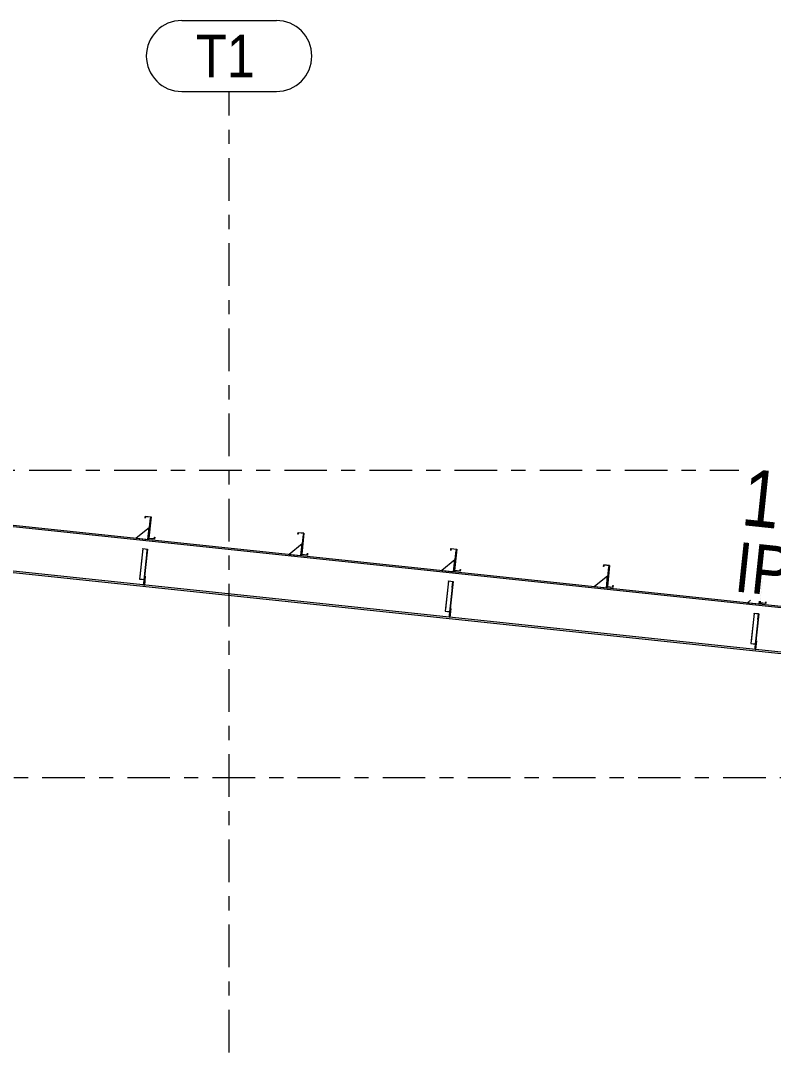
# Model space of a CAD drawing. Header units: millimetres. Extents: x -65 to 757, y -38 to 536.
# Drawn here: x 384.5 to 437.6, y 248.3 to 320.7 of the extents above; entities that cross this region are included whole.
import ezdxf

# ---------------------------------------------------------------- set-up
doc = ezdxf.new("R2010")
doc.units = ezdxf.units.MM
for name, pattern in [('XKITLINE00', [0]), ('XKITLINE02', [4, 2, -2]), ('XKITLINE03', [6, 3, -1, 1, -1])]:
    doc.linetypes.add(name, pattern=pattern)
for name, color, linetype, lineweight in [('Part', 2, 'Continuous', 0), ('PartMark', 7, 'Continuous', 0), ('S-grid', 1, 'Continuous', 0)]:
    doc.layers.add(name, color=color, linetype=linetype, lineweight=lineweight)
doc.styles.add('ARIAL', font='ARIAL.TTF')

# ---------------------------------------------------------------- blocks, each defined once
blk = doc.blocks.new('*A264')
at = {"layer": 'Part'}
blk.add_hatch(color=3, dxfattribs=at).paths.add_polyline_path([(414.634, 281.167), (414.637, 281.188), (414.968, 281.153), (414.924, 280.733), (414.907, 280.735), (414.949, 281.134)], flags=17)
blk = doc.blocks.new('*A265')
at = {"layer": 'Part'}
blk.add_hatch(color=3, dxfattribs=at).paths.add_polyline_path([(393.087, 283.44), (393.089, 283.461), (393.421, 283.426), (393.377, 283.006), (393.36, 283.008), (393.402, 283.406)], flags=17)
blk = doc.blocks.new('*A284')
at = {"layer": 'Part'}
blk.add_hatch(color=3, dxfattribs=at).paths.add_polyline_path([(415.449, 281.888), (415.461, 281.997), (415.476, 281.996), (415.463, 281.871), (415.048, 281.915), (415.206, 283.408), (414.821, 283.449), (414.81, 283.34), (414.795, 283.341), (414.808, 283.465), (415.222, 283.422), (415.065, 281.928)], flags=17)
blk = doc.blocks.new('*A285')
at = {"layer": 'Part'}
blk.add_hatch(color=3, dxfattribs=at).paths.add_polyline_path([(415.449, 281.888), (415.461, 281.997), (415.476, 281.996), (415.463, 281.871), (415.048, 281.915), (415.206, 283.408), (414.821, 283.449), (414.81, 283.34), (414.795, 283.341), (414.808, 283.465), (415.222, 283.422), (415.065, 281.928)], flags=17)
blk = doc.blocks.new('*A286')
at = {"layer": 'Part'}
blk.add_hatch(color=3, dxfattribs=at).paths.add_polyline_path([(404.676, 283.024), (404.687, 283.134), (404.702, 283.132), (404.689, 283.008), (404.275, 283.051), (404.432, 284.545), (404.048, 284.585), (404.036, 284.476), (404.021, 284.478), (404.034, 284.602), (404.449, 284.558), (404.291, 283.065)], flags=17)
blk = doc.blocks.new('*A287')
at = {"layer": 'Part'}
blk.add_hatch(color=3, dxfattribs=at).paths.add_polyline_path([(404.676, 283.024), (404.687, 283.134), (404.702, 283.132), (404.689, 283.008), (404.275, 283.051), (404.432, 284.545), (404.048, 284.585), (404.036, 284.476), (404.021, 284.478), (404.034, 284.602), (404.449, 284.558), (404.291, 283.065)], flags=17)
blk = doc.blocks.new('*A288')
at = {"layer": 'Part'}
blk.add_hatch(color=3, dxfattribs=at).paths.add_polyline_path([(393.902, 284.161), (393.914, 284.27), (393.929, 284.268), (393.916, 284.144), (393.501, 284.188), (393.659, 285.681), (393.274, 285.722), (393.263, 285.612), (393.248, 285.614), (393.261, 285.738), (393.675, 285.695), (393.518, 284.201)], flags=17)
blk = doc.blocks.new('*A289')
at = {"layer": 'Part'}
blk.add_hatch(color=3, dxfattribs=at).paths.add_polyline_path([(393.902, 284.161), (393.914, 284.27), (393.929, 284.268), (393.916, 284.144), (393.501, 284.188), (393.659, 285.681), (393.274, 285.722), (393.263, 285.612), (393.248, 285.614), (393.261, 285.738), (393.675, 285.695), (393.518, 284.201)], flags=17)
blk = doc.blocks.new('*A321')
at = {"layer": 'Part'}
blk.add_hatch(color=3, dxfattribs=at).paths.add_polyline_path([(436.997, 279.615), (437.008, 279.725), (437.023, 279.723), (437.01, 279.599), (436.596, 279.642), (436.753, 281.136), (436.369, 281.176), (436.357, 281.067), (436.342, 281.068), (436.355, 281.193), (436.77, 281.149), (436.612, 279.656)], flags=17)
blk = doc.blocks.new('*A322')
at = {"layer": 'Part'}
blk.add_hatch(color=3, dxfattribs=at).paths.add_polyline_path([(436.997, 279.615), (437.008, 279.725), (437.023, 279.723), (437.01, 279.599), (436.596, 279.642), (436.753, 281.136), (436.369, 281.176), (436.357, 281.067), (436.342, 281.068), (436.355, 281.193), (436.77, 281.149), (436.612, 279.656)], flags=17)
blk = doc.blocks.new('*A323')
at = {"layer": 'Part'}
blk.add_hatch(color=3, dxfattribs=at).paths.add_polyline_path([(426.223, 280.751), (426.235, 280.861), (426.249, 280.859), (426.236, 280.735), (425.822, 280.779), (425.979, 282.272), (425.595, 282.313), (425.583, 282.203), (425.568, 282.205), (425.582, 282.329), (425.996, 282.285), (425.838, 280.792)], flags=17)
blk = doc.blocks.new('*A324')
at = {"layer": 'Part'}
blk.add_hatch(color=3, dxfattribs=at).paths.add_polyline_path([(426.223, 280.751), (426.235, 280.861), (426.249, 280.859), (426.236, 280.735), (425.822, 280.779), (425.979, 282.272), (425.595, 282.313), (425.583, 282.203), (425.568, 282.205), (425.582, 282.329), (425.996, 282.285), (425.838, 280.792)], flags=17)
blk = doc.blocks.new('*A325')
at = {"layer": 'Part'}
blk.add_hatch(color=3, dxfattribs=at).paths.add_polyline_path([(436.181, 278.894), (436.184, 278.915), (436.515, 278.88), (436.471, 278.46), (436.454, 278.462), (436.496, 278.861)], flags=17)
blk = doc.blocks.new('*A1048')
at = {"layer": 'S-grid', "color": 1, "linetype": 'XKITLINE03', "lineweight": 0}
blk.add_line((259.068, 289), (435.099, 289), dxfattribs=at)
blk = doc.blocks.new('*A1050')
at = {"layer": 'S-grid', "color": 1, "linetype": 'XKITLINE03', "lineweight": 0}
blk.add_line((-10, 267.333), (561.822, 267.333), dxfattribs=at)
blk = doc.blocks.new('*A1060')
at = {"layer": 'S-grid', "color": 1, "linetype": 'XKITLINE03', "lineweight": 0}
blk.add_line((399.167, 175.975), (399.167, 315.667), dxfattribs=at)
at = {"layer": 'S-grid', "color": 3, "style": 'ARIAL', "width": 0.85}
blk.add_text('T1', height=3, dxfattribs=at).set_placement((396.832, 316.667))
blk = doc.blocks.new('*A1061')
at = {"layer": 'S-grid', "color": 1, "linetype": 'XKITLINE00', "lineweight": 0}
for p, q in [((395.832, 320.667), (402.501, 320.667)), ((395.832, 315.667), (402.501, 315.667))]:
    blk.add_line(p, q, dxfattribs=at)
for centre, start, end in [((395.832, 318.167), 90, 270), ((402.501, 318.167), 270, 90)]:
    blk.add_arc(centre, 2.5, start, end, dxfattribs=at)
blk = doc.blocks.new('*A1326')
at = {"layer": 'Part', "color": 7, "linetype": 'XKITLINE02', "lineweight": 0}
for p, q in [((382.071, 285.201), (381.744, 282.101)), ((382.074, 285.226), (382.083, 285.308)), ((454.716, 277.647), (454.367, 274.332)), ((447.011, 275.108), (446.679, 275.143)), ((447.022, 275.216), (446.691, 275.251))]:
    blk.add_line(p, q, dxfattribs=at)
at = {"layer": 'Part', "color": 2, "linetype": 'XKITLINE00', "lineweight": 0}
for p, q in [((382.074, 285.226), (382.071, 285.201)), ((454.705, 277.539), (382.071, 285.201)), ((382.083, 285.308), (454.716, 277.647)), ((381.744, 282.101), (381.733, 281.993)), ((446.679, 275.143), (381.733, 281.993)), ((446.691, 275.251), (381.744, 282.101)), ((454.367, 274.332), (447.011, 275.108)), ((454.378, 274.44), (447.022, 275.216))]:
    blk.add_line(p, q, dxfattribs=at)
blk = doc.blocks.new('*A1410')
at = {"layer": 'Part', "color": 7, "linetype": 'XKITLINE02', "lineweight": 0}
for p, q in [((414.767, 279.247), (414.701, 278.625)), ((414.701, 278.625), (414.743, 278.621)), ((414.714, 278.749), (414.756, 278.745)), ((414.743, 278.621), (414.808, 279.242)), ((414.808, 279.242), (414.767, 279.247))]:
    blk.add_line(p, q, dxfattribs=at)
blk = doc.blocks.new('*A1411')
at = {"layer": 'Part', "color": 2, "linetype": 'XKITLINE00', "lineweight": 0}
for p, q in [((414.701, 278.625), (414.74, 278.987)), ((414.808, 279.242), (414.743, 278.621)), ((414.767, 279.247), (414.808, 279.242))]:
    blk.add_line(p, q, dxfattribs=at)
at = {"layer": 'Part', "color": 7, "linetype": 'XKITLINE02', "lineweight": 0}
for p, q in [((414.743, 278.621), (414.701, 278.625)), ((414.714, 278.749), (414.756, 278.745)), ((414.74, 278.987), (414.767, 279.247))]:
    blk.add_line(p, q, dxfattribs=at)
blk = doc.blocks.new('*A1412')
at = {"layer": 'Part', "color": 7, "linetype": 'XKITLINE02', "lineweight": 0}
for p, q in [((393.22, 281.519), (393.154, 280.898)), ((393.196, 280.893), (393.261, 281.515)), ((393.261, 281.515), (393.22, 281.519)), ((393.154, 280.898), (393.196, 280.893)), ((393.167, 281.022), (393.209, 281.018))]:
    blk.add_line(p, q, dxfattribs=at)
blk = doc.blocks.new('*A1413')
at = {"layer": 'Part', "color": 7, "linetype": 'XKITLINE02', "lineweight": 0}
for p, q in [((393.192, 281.26), (393.22, 281.519)), ((393.196, 280.893), (393.154, 280.898)), ((393.167, 281.022), (393.209, 281.018))]:
    blk.add_line(p, q, dxfattribs=at)
at = {"layer": 'Part', "color": 2, "linetype": 'XKITLINE00', "lineweight": 0}
for p, q in [((393.261, 281.515), (393.196, 280.893)), ((393.22, 281.519), (393.261, 281.515)), ((393.154, 280.898), (393.192, 281.26))]:
    blk.add_line(p, q, dxfattribs=at)
blk = doc.blocks.new('*A1414')
at = {"layer": 'Part', "color": 2, "linetype": 'XKITLINE00', "lineweight": 0}
blk.add_line((415.086, 282.665), (414.169, 281.924), dxfattribs=at)
at = {"layer": 'Part', "color": 7, "linetype": 'XKITLINE02', "lineweight": 0}
for p, q in [((414.998, 281.837), (415.086, 282.665)), ((414.169, 281.924), (414.998, 281.837))]:
    blk.add_line(p, q, dxfattribs=at)
blk = doc.blocks.new('*A1415')
at = {"layer": 'Part', "color": 2, "linetype": 'XKITLINE00', "lineweight": 0}
for p, q in [((415.156, 283.328), (414.998, 281.837)), ((415.197, 283.324), (415.156, 283.328)), ((415.048, 281.915), (415.04, 281.832))]:
    blk.add_line(p, q, dxfattribs=at)
at = {"layer": 'Part', "color": 7, "linetype": 'XKITLINE02', "lineweight": 0}
for p, q in [((415.048, 281.915), (415.197, 283.324)), ((415.04, 281.832), (414.998, 281.837))]:
    blk.add_line(p, q, dxfattribs=at)
blk = doc.blocks.new('*A1416')
at = {"layer": 'Part', "color": 7, "linetype": 'XKITLINE02', "lineweight": 0}
for p, q in [((414.637, 281.188), (414.411, 279.048)), ((414.949, 281.134), (414.7, 278.766)), ((414.716, 278.765), (414.968, 281.153)), ((414.411, 279.048), (414.726, 279.015)), ((414.412, 279.061), (414.744, 279.026)), ((414.7, 278.766), (414.716, 278.765))]:
    blk.add_line(p, q, dxfattribs=at)
blk = doc.blocks.new('*A1417')
at = {"layer": 'Part', "color": 2, "linetype": 'XKITLINE00', "lineweight": 0}
for p, q in [((414.634, 281.167), (414.411, 279.048)), ((414.634, 281.167), (414.637, 281.188)), ((414.949, 281.134), (414.634, 281.167)), ((414.637, 281.188), (414.968, 281.153)), ((414.907, 280.735), (414.7, 278.766)), ((414.968, 281.153), (414.74, 278.987)), ((414.907, 280.735), (414.949, 281.134)), ((414.924, 280.733), (414.907, 280.735)), ((414.411, 279.048), (414.726, 279.015)), ((414.7, 278.766), (414.716, 278.765))]:
    blk.add_line(p, q, dxfattribs=at)
at = {"layer": 'Part', "color": 7, "linetype": 'XKITLINE02', "lineweight": 0}
for p, q in [((414.412, 279.061), (414.744, 279.026)), ((414.74, 278.987), (414.716, 278.765))]:
    blk.add_line(p, q, dxfattribs=at)
blk = doc.blocks.new('*A1418')
at = {"layer": 'Part', "color": 2, "linetype": 'XKITLINE00', "lineweight": 0}
blk.add_line((404.312, 283.802), (403.396, 283.06), dxfattribs=at)
at = {"layer": 'Part', "color": 7, "linetype": 'XKITLINE02', "lineweight": 0}
for p, q in [((404.225, 282.973), (404.312, 283.802)), ((403.396, 283.06), (404.225, 282.973))]:
    blk.add_line(p, q, dxfattribs=at)
blk = doc.blocks.new('*A1419')
at = {"layer": 'Part', "color": 2, "linetype": 'XKITLINE00', "lineweight": 0}
for p, q in [((404.382, 284.465), (404.225, 282.973)), ((404.423, 284.46), (404.382, 284.465)), ((404.275, 283.051), (404.266, 282.969))]:
    blk.add_line(p, q, dxfattribs=at)
at = {"layer": 'Part', "color": 7, "linetype": 'XKITLINE02', "lineweight": 0}
for p, q in [((404.275, 283.051), (404.423, 284.46)), ((404.266, 282.969), (404.225, 282.973))]:
    blk.add_line(p, q, dxfattribs=at)
blk = doc.blocks.new('*A1420')
at = {"layer": 'Part', "color": 2, "linetype": 'XKITLINE00', "lineweight": 0}
blk.add_line((393.538, 284.938), (392.622, 284.197), dxfattribs=at)
at = {"layer": 'Part', "color": 7, "linetype": 'XKITLINE02', "lineweight": 0}
for p, q in [((393.451, 284.109), (393.538, 284.938)), ((392.622, 284.197), (393.451, 284.109))]:
    blk.add_line(p, q, dxfattribs=at)
blk = doc.blocks.new('*A1421')
at = {"layer": 'Part', "color": 2, "linetype": 'XKITLINE00', "lineweight": 0}
for p, q in [((393.608, 285.601), (393.451, 284.109)), ((393.65, 285.597), (393.608, 285.601)), ((393.501, 284.188), (393.493, 284.105))]:
    blk.add_line(p, q, dxfattribs=at)
at = {"layer": 'Part', "color": 7, "linetype": 'XKITLINE02', "lineweight": 0}
for p, q in [((393.501, 284.188), (393.65, 285.597)), ((393.493, 284.105), (393.451, 284.109))]:
    blk.add_line(p, q, dxfattribs=at)
blk = doc.blocks.new('*A1422')
at = {"layer": 'Part', "color": 7, "linetype": 'XKITLINE02', "lineweight": 0}
for p, q in [((393.089, 283.461), (392.864, 281.321)), ((393.402, 283.406), (393.152, 281.039)), ((393.169, 281.037), (393.421, 283.426)), ((392.864, 281.321), (393.179, 281.288)), ((392.865, 281.334), (393.197, 281.299)), ((393.152, 281.039), (393.169, 281.037))]:
    blk.add_line(p, q, dxfattribs=at)
blk = doc.blocks.new('*A1423')
at = {"layer": 'Part', "color": 2, "linetype": 'XKITLINE00', "lineweight": 0}
for p, q in [((393.087, 283.44), (392.864, 281.321)), ((393.087, 283.44), (393.089, 283.461)), ((393.402, 283.406), (393.087, 283.44)), ((393.089, 283.461), (393.421, 283.426)), ((393.36, 283.008), (393.152, 281.039)), ((393.421, 283.426), (393.192, 281.26)), ((393.36, 283.008), (393.402, 283.406)), ((393.36, 283.008), (393.377, 283.006)), ((392.864, 281.321), (393.179, 281.288)), ((393.152, 281.039), (393.169, 281.037))]:
    blk.add_line(p, q, dxfattribs=at)
at = {"layer": 'Part', "color": 7, "linetype": 'XKITLINE02', "lineweight": 0}
for p, q in [((392.865, 281.334), (393.197, 281.299)), ((393.169, 281.037), (393.192, 281.26))]:
    blk.add_line(p, q, dxfattribs=at)
blk = doc.blocks.new('*A1470')
at = {"layer": 'Part', "color": 2, "linetype": 'XKITLINE00', "lineweight": 0}
for p, q in [((414.795, 283.341), (414.808, 283.465)), ((414.81, 283.34), (414.795, 283.341)), ((414.808, 283.465), (415.222, 283.422)), ((414.821, 283.449), (414.81, 283.34)), ((415.206, 283.408), (414.821, 283.449)), ((415.048, 281.915), (415.206, 283.408)), ((415.222, 283.422), (415.065, 281.928)), ((415.463, 281.871), (415.048, 281.915)), ((415.065, 281.928), (415.449, 281.888)), ((415.449, 281.888), (415.461, 281.997)), ((415.461, 281.997), (415.476, 281.996)), ((415.476, 281.996), (415.463, 281.871))]:
    blk.add_line(p, q, dxfattribs=at)
blk = doc.blocks.new('*A1471')
at = {"layer": 'Part', "color": 2, "linetype": 'XKITLINE00', "lineweight": 0}
for p, q in [((414.795, 283.341), (414.808, 283.465)), ((414.81, 283.34), (414.795, 283.341)), ((414.808, 283.465), (415.222, 283.422)), ((414.821, 283.449), (414.81, 283.34)), ((415.206, 283.408), (414.821, 283.449)), ((415.048, 281.915), (415.206, 283.408)), ((415.222, 283.422), (415.065, 281.928)), ((415.463, 281.871), (415.048, 281.915)), ((415.065, 281.928), (415.449, 281.888)), ((415.449, 281.888), (415.461, 281.997)), ((415.461, 281.997), (415.476, 281.996)), ((415.476, 281.996), (415.463, 281.871))]:
    blk.add_line(p, q, dxfattribs=at)
blk = doc.blocks.new('*A1472')
at = {"layer": 'Part', "color": 2, "linetype": 'XKITLINE00', "lineweight": 0}
for p, q in [((404.021, 284.478), (404.034, 284.602)), ((404.036, 284.476), (404.021, 284.478)), ((404.034, 284.602), (404.449, 284.558)), ((404.048, 284.585), (404.036, 284.476)), ((404.432, 284.545), (404.048, 284.585)), ((404.275, 283.051), (404.432, 284.545)), ((404.449, 284.558), (404.291, 283.065)), ((404.689, 283.008), (404.275, 283.051)), ((404.291, 283.065), (404.676, 283.024)), ((404.676, 283.024), (404.687, 283.134)), ((404.687, 283.134), (404.702, 283.132)), ((404.702, 283.132), (404.689, 283.008))]:
    blk.add_line(p, q, dxfattribs=at)
blk = doc.blocks.new('*A1473')
at = {"layer": 'Part', "color": 2, "linetype": 'XKITLINE00', "lineweight": 0}
for p, q in [((404.021, 284.478), (404.034, 284.602)), ((404.036, 284.476), (404.021, 284.478)), ((404.034, 284.602), (404.449, 284.558)), ((404.048, 284.585), (404.036, 284.476)), ((404.432, 284.545), (404.048, 284.585)), ((404.275, 283.051), (404.432, 284.545)), ((404.449, 284.558), (404.291, 283.065)), ((404.689, 283.008), (404.275, 283.051)), ((404.291, 283.065), (404.676, 283.024)), ((404.676, 283.024), (404.687, 283.134)), ((404.687, 283.134), (404.702, 283.132)), ((404.702, 283.132), (404.689, 283.008))]:
    blk.add_line(p, q, dxfattribs=at)
blk = doc.blocks.new('*A1474')
at = {"layer": 'Part', "color": 2, "linetype": 'XKITLINE00', "lineweight": 0}
for p, q in [((393.248, 285.614), (393.261, 285.738)), ((393.263, 285.612), (393.248, 285.614)), ((393.261, 285.738), (393.675, 285.695)), ((393.274, 285.722), (393.263, 285.612)), ((393.659, 285.681), (393.274, 285.722)), ((393.501, 284.188), (393.659, 285.681)), ((393.675, 285.695), (393.518, 284.201)), ((393.916, 284.144), (393.501, 284.188)), ((393.518, 284.201), (393.902, 284.161)), ((393.902, 284.161), (393.914, 284.27)), ((393.914, 284.27), (393.929, 284.268)), ((393.929, 284.268), (393.916, 284.144))]:
    blk.add_line(p, q, dxfattribs=at)
blk = doc.blocks.new('*A1475')
at = {"layer": 'Part', "color": 2, "linetype": 'XKITLINE00', "lineweight": 0}
for p, q in [((393.248, 285.614), (393.261, 285.738)), ((393.263, 285.612), (393.248, 285.614)), ((393.261, 285.738), (393.675, 285.695)), ((393.274, 285.722), (393.263, 285.612)), ((393.659, 285.681), (393.274, 285.722)), ((393.501, 284.188), (393.659, 285.681)), ((393.675, 285.695), (393.518, 284.201)), ((393.916, 284.144), (393.501, 284.188)), ((393.518, 284.201), (393.902, 284.161)), ((393.902, 284.161), (393.914, 284.27)), ((393.914, 284.27), (393.929, 284.268)), ((393.929, 284.268), (393.916, 284.144))]:
    blk.add_line(p, q, dxfattribs=at)
blk = doc.blocks.new('*A1505')
at = {"layer": 'Part', "color": 2, "linetype": 'XKITLINE00', "lineweight": 0}
for p, q in [((436.248, 276.352), (436.287, 276.714)), ((436.355, 276.969), (436.29, 276.348)), ((436.314, 276.974), (436.355, 276.969))]:
    blk.add_line(p, q, dxfattribs=at)
at = {"layer": 'Part', "color": 7, "linetype": 'XKITLINE02', "lineweight": 0}
for p, q in [((436.262, 276.477), (436.303, 276.472)), ((436.287, 276.714), (436.314, 276.974)), ((436.29, 276.348), (436.248, 276.352))]:
    blk.add_line(p, q, dxfattribs=at)
blk = doc.blocks.new('*A1506')
at = {"layer": 'Part', "color": 7, "linetype": 'XKITLINE02', "lineweight": 0}
for p, q in [((436.314, 276.974), (436.248, 276.352)), ((436.262, 276.477), (436.303, 276.472)), ((436.29, 276.348), (436.355, 276.969)), ((436.355, 276.969), (436.314, 276.974)), ((436.248, 276.352), (436.29, 276.348))]:
    blk.add_line(p, q, dxfattribs=at)
blk = doc.blocks.new('*A1535')
at = {"layer": 'Part', "color": 2, "linetype": 'XKITLINE00', "lineweight": 0}
for p, q in [((436.596, 279.642), (436.608, 279.758)), ((437.01, 279.599), (436.596, 279.642)), ((436.623, 279.757), (436.612, 279.656)), ((436.612, 279.656), (436.997, 279.615)), ((436.997, 279.615), (437.007, 279.716)), ((437.007, 279.716), (437.008, 279.725)), ((437.008, 279.725), (437.023, 279.723)), ((437.022, 279.715), (437.01, 279.599)), ((437.023, 279.723), (437.022, 279.715))]:
    blk.add_line(p, q, dxfattribs=at)
blk = doc.blocks.new('*A1536')
at = {"layer": 'Part', "color": 2, "linetype": 'XKITLINE00', "lineweight": 0}
for p, q in [((436.596, 279.642), (436.608, 279.758)), ((437.01, 279.599), (436.596, 279.642)), ((436.623, 279.757), (436.612, 279.656)), ((436.612, 279.656), (436.997, 279.615)), ((436.997, 279.615), (437.007, 279.716)), ((437.007, 279.716), (437.008, 279.725)), ((437.008, 279.725), (437.023, 279.723)), ((437.022, 279.715), (437.01, 279.599)), ((437.023, 279.723), (437.022, 279.715))]:
    blk.add_line(p, q, dxfattribs=at)
blk = doc.blocks.new('*A1537')
at = {"layer": 'Part', "color": 2, "linetype": 'XKITLINE00', "lineweight": 0}
for p, q in [((425.568, 282.205), (425.582, 282.329)), ((425.583, 282.203), (425.568, 282.205)), ((425.582, 282.329), (425.996, 282.285)), ((425.595, 282.313), (425.583, 282.203)), ((425.979, 282.272), (425.595, 282.313)), ((425.822, 280.779), (425.979, 282.272)), ((425.996, 282.285), (425.838, 280.792)), ((426.236, 280.735), (425.822, 280.779)), ((425.838, 280.792), (426.223, 280.751)), ((426.223, 280.751), (426.235, 280.861)), ((426.235, 280.861), (426.249, 280.859)), ((426.249, 280.859), (426.236, 280.735))]:
    blk.add_line(p, q, dxfattribs=at)
blk = doc.blocks.new('*A1538')
at = {"layer": 'Part', "color": 2, "linetype": 'XKITLINE00', "lineweight": 0}
for p, q in [((425.568, 282.205), (425.582, 282.329)), ((425.583, 282.203), (425.568, 282.205)), ((425.582, 282.329), (425.996, 282.285)), ((425.595, 282.313), (425.583, 282.203)), ((425.979, 282.272), (425.595, 282.313)), ((425.822, 280.779), (425.979, 282.272)), ((425.996, 282.285), (425.838, 280.792)), ((426.236, 280.735), (425.822, 280.779)), ((425.838, 280.792), (426.223, 280.751)), ((426.223, 280.751), (426.235, 280.861)), ((426.235, 280.861), (426.249, 280.859)), ((426.249, 280.859), (426.236, 280.735))]:
    blk.add_line(p, q, dxfattribs=at)
blk = doc.blocks.new('*A1540')
at = {"layer": 'Part', "color": 2, "linetype": 'XKITLINE00', "lineweight": 0}
for p, q in [((436.181, 278.894), (435.958, 276.776)), ((436.181, 278.894), (436.184, 278.915)), ((436.496, 278.861), (436.181, 278.894)), ((436.184, 278.915), (436.515, 278.88)), ((436.515, 278.88), (436.287, 276.714)), ((436.454, 278.462), (436.496, 278.861)), ((436.454, 278.462), (436.247, 276.494)), ((436.471, 278.46), (436.454, 278.462)), ((435.958, 276.776), (436.273, 276.742)), ((436.247, 276.494), (436.263, 276.492))]:
    blk.add_line(p, q, dxfattribs=at)
at = {"layer": 'Part', "color": 7, "linetype": 'XKITLINE02', "lineweight": 0}
for p, q in [((435.959, 276.789), (436.291, 276.754)), ((436.287, 276.714), (436.263, 276.492))]:
    blk.add_line(p, q, dxfattribs=at)
blk = doc.blocks.new('*A1542')
at = {"layer": 'Part', "color": 2, "linetype": 'XKITLINE00', "lineweight": 0}
for p, q in [((425.929, 282.192), (425.772, 280.7)), ((425.971, 282.188), (425.929, 282.192)), ((425.822, 280.779), (425.813, 280.696))]:
    blk.add_line(p, q, dxfattribs=at)
at = {"layer": 'Part', "color": 7, "linetype": 'XKITLINE02', "lineweight": 0}
for p, q in [((425.822, 280.779), (425.971, 282.188)), ((425.813, 280.696), (425.772, 280.7))]:
    blk.add_line(p, q, dxfattribs=at)
blk = doc.blocks.new('*A1543')
at = {"layer": 'Part', "color": 2, "linetype": 'XKITLINE00', "lineweight": 0}
blk.add_line((425.859, 281.529), (424.943, 280.788), dxfattribs=at)
at = {"layer": 'Part', "color": 7, "linetype": 'XKITLINE02', "lineweight": 0}
for p, q in [((425.772, 280.7), (425.859, 281.529)), ((424.943, 280.788), (425.772, 280.7))]:
    blk.add_line(p, q, dxfattribs=at)
blk = doc.blocks.new('*A1544')
at = {"layer": 'Part', "color": 7, "linetype": 'XKITLINE02', "lineweight": 0}
for p, q in [((436.184, 278.915), (435.958, 276.776)), ((436.496, 278.861), (436.247, 276.494)), ((436.263, 276.492), (436.515, 278.88)), ((435.958, 276.776), (436.273, 276.742)), ((435.959, 276.789), (436.291, 276.754)), ((436.247, 276.494), (436.263, 276.492))]:
    blk.add_line(p, q, dxfattribs=at)
blk = doc.blocks.new('*A1545')
at = {"layer": 'Part', "color": 2, "linetype": 'XKITLINE00', "lineweight": 0}
for p, q in [((436.566, 279.763), (436.545, 279.564)), ((436.596, 279.642), (436.587, 279.559))]:
    blk.add_line(p, q, dxfattribs=at)
at = {"layer": 'Part', "color": 7, "linetype": 'XKITLINE02', "lineweight": 0}
for p, q in [((436.587, 279.559), (436.545, 279.564)), ((436.596, 279.642), (436.608, 279.758))]:
    blk.add_line(p, q, dxfattribs=at)
blk = doc.blocks.new('*A1546')
at = {"layer": 'Part', "color": 2, "linetype": 'XKITLINE00', "lineweight": 0}
blk.add_line((435.936, 279.829), (435.717, 279.651), dxfattribs=at)
at = {"layer": 'Part', "color": 7, "linetype": 'XKITLINE02', "lineweight": 0}
for p, q in [((435.717, 279.651), (436.545, 279.564)), ((436.545, 279.564), (436.566, 279.763))]:
    blk.add_line(p, q, dxfattribs=at)
blk = doc.blocks.new('*A2085')
at = {"layer": 'PartMark', "color": 3, "style": 'ARIAL', "width": 0.85}
blk.add_text('1-R3', height=4, rotation=-6.02179, dxfattribs=at).set_placement((435.194, 285.136))
at = {"layer": 'PartMark', "color": 7, "style": 'ARIAL', "width": 0.85}
blk.add_text('IPE400-J', height=3.5, rotation=-6.02179, dxfattribs=at).set_placement((434.701, 280.462))

msp = doc.modelspace()

# ---------------------------------------------------------------- block references
at = {"lineweight": 0}
for name in ['*A1061', '*A1060', '*A1048', '*A2085', '*A1326', '*A288', '*A289', '*A1474', '*A1475', '*A1421', '*A1420', '*A286', '*A287', '*A1472', '*A1473', '*A1419', '*A1418', '*A1422', '*A1423', '*A265', '*A284', '*A285', '*A1470', '*A1471', '*A1415', '*A1414', '*A323', '*A324', '*A1537', '*A1538', '*A1542', '*A1412', '*A1413', '*A1543', '*A1416', '*A1417', '*A264', '*A321', '*A322', '*A1546', '*A1545', '*A1535', '*A1536', '*A1410', '*A1411', '*A1540', '*A1544', '*A325', '*A1505', '*A1506', '*A1050']:
    msp.add_blockref(name, (0, 0), dxfattribs=at)

doc.saveas('drawing.dxf')
